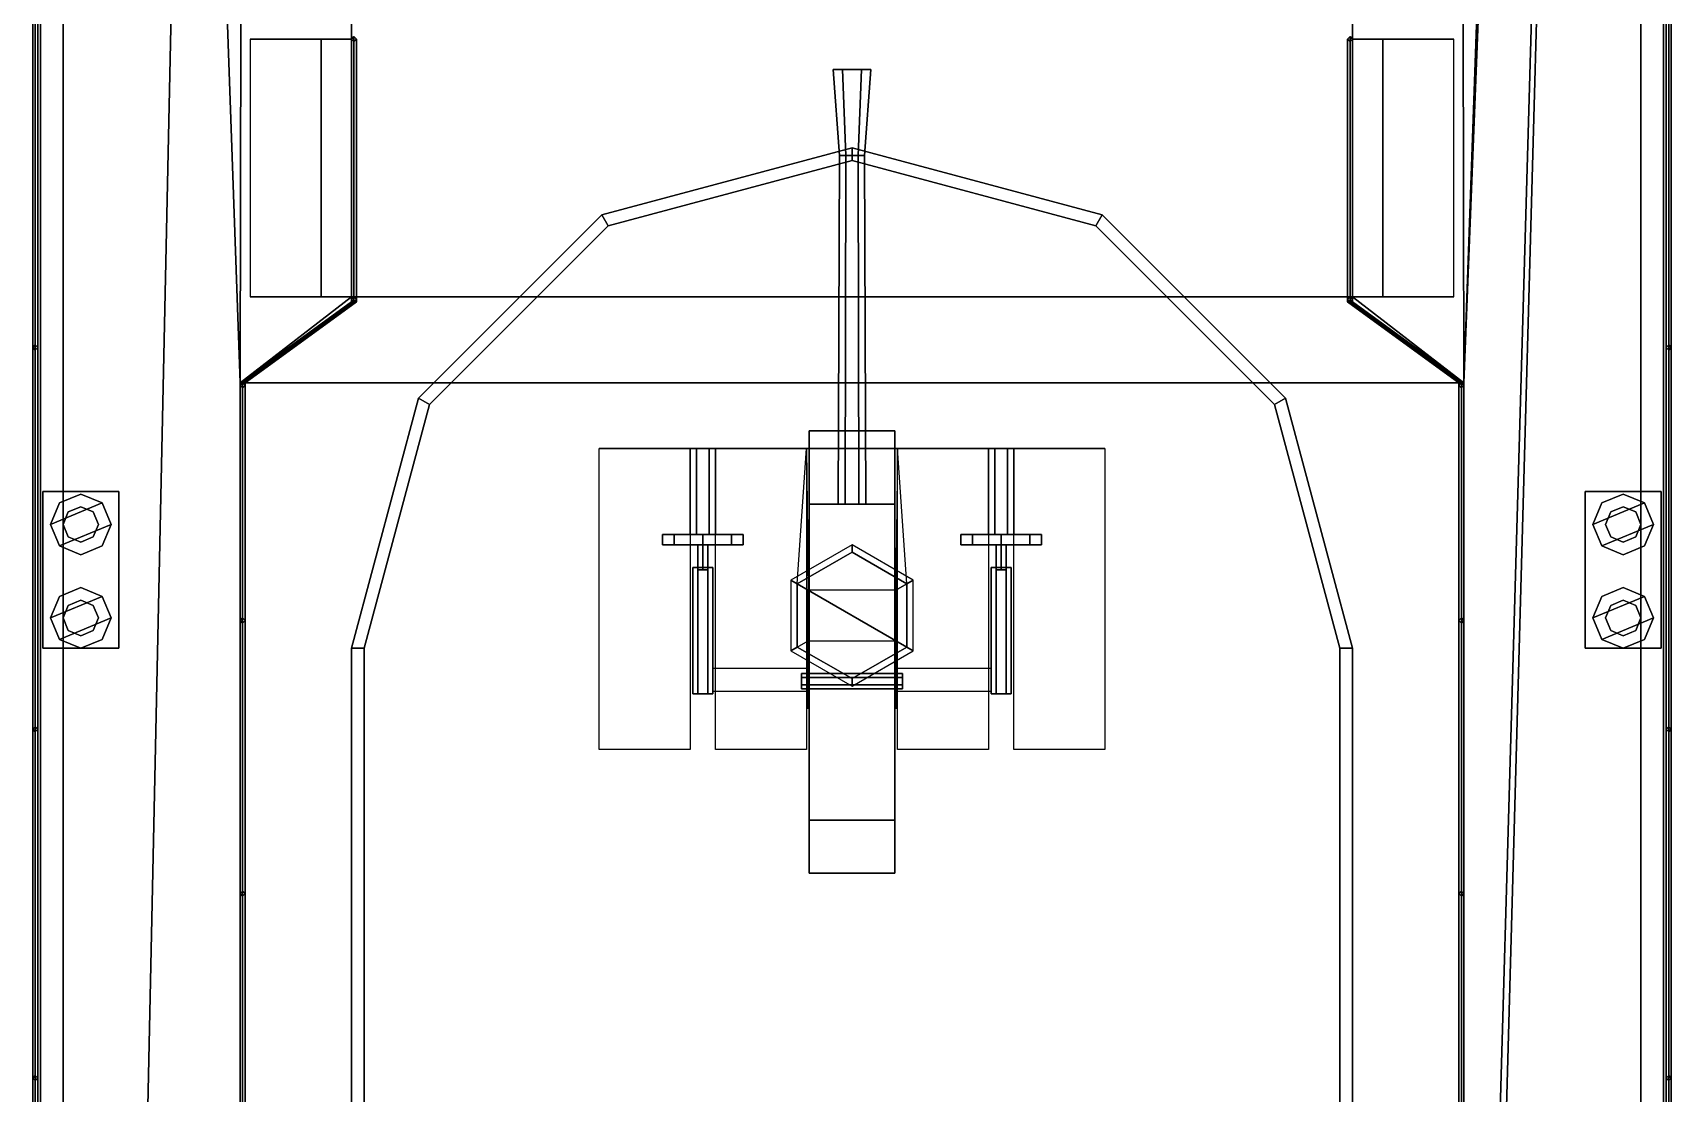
# Model space of a CAD drawing. Header units: millimetres. Extents: x -3.5 to 3.5, y -23.5 to 25.1.
# Drawn here: x -3.24 to 3.24, y -2.08 to 2.12 of the extents above; entities that cross this region are included whole.
import ezdxf

# ---------------------------------------------------------------- set-up
doc = ezdxf.new("R2010")
doc.units = ezdxf.units.MM
for name, color, linetype in [('gun', 1, 'Continuous'), ('railings', 6, 'Continuous'), ('sleeve', 5, 'Continuous'), ('superstructure', 3, 'Continuous'), ('turret', 2, 'Continuous')]:
    doc.layers.add(name, color=color, linetype=linetype)

msp = doc.modelspace()

# ---------------------------------------------------------------- linework, layer by layer
for points in [[(-3.24, 20.5995), (-3.24, -23.47), (-3.24, -23.47, 1.46), (-3.24, 21.45, 1.46)], [(-3.24, 21.45, 1.46), (-3.24, -23.47, 1.46), (-2.61, 6.0957, 1.46)], [(3.24, -23.47, 1.46), (3.24, 21.45, 1.46), (2.38, -9.68, 1.46), (2.38, -22.5, 1.46)], [(3.24, 21.45, 1.46), (3.24, 21.45, 1.46), (2.42, -7.16, 1.46), (2.38, -9.68, 1.46)], [(2.42, -7.16, 1.46), (3.24, 21.45, 1.46), (3.24, 21.45, 1.46), (2.42, 0.73, 1.46)], [(2.42, 0.73, 1.46), (2.42, 0.73, 1.46), (3.24, 21.45, 1.46), (2.61, 6.0957, 1.46)], [(3.24, 21.45, 1.46), (3.24, -23.47, 1.46), (3.24, -23.47), (3.24, 20.5995)], [(-3.24, 12.85, -1.19), (-3.24, -16.49, -1.19), (-3.24, -21.38, -0.39), (-3.24, 20.5995)], [(-3.24, 20.5995), (-3.24, -21.38, -0.39), (-3.24, -23.47)], [(3.24, 20.5995), (3.24, -21.38, -0.39), (3.24, -16.49, -1.19), (3.24, 12.85, -1.19)], [(3.24, -23.47), (3.24, -23.47), (3.24, -21.38, -0.39), (3.24, 20.5995)], [(-3.21, 12.85, -1.28), (-3.21, -16.49, -1.28), (-3.24, -16.49, -1.19), (-3.24, 12.85, -1.19)], [(-3.12, 12.85, -1.31), (-3.12, -16.49, -1.31), (-3.21, -16.49, -1.28), (-3.21, 12.85, -1.28)], [(3.12, 12.85, -1.31), (3.12, -16.49, -1.31), (-3.12, -16.49, -1.31), (-3.12, 12.85, -1.31)], [(3.21, 12.85, -1.28), (3.21, -16.49, -1.28), (3.12, -16.49, -1.31), (3.12, 12.85, -1.31)], [(3.24, 12.85, -1.19), (3.24, -16.49, -1.19), (3.21, -16.49, -1.28), (3.21, 12.85, -1.28)], [(-2.61, 6.0957, 1.46), (-3.24, -23.47, 1.46), (-2.42, -7.16, 1.46), (-2.42, 0.73, 1.46)], [(-2.61, 6.0957, 1.46), (-2.42, 0.73, 1.46), (-2.42, 0.73, 1.46), (-2.4113, 5.0969, 1.46)], [(2.42, 0.73, 1.46), (2.42, 0.73, 1.46), (2.61, 6.0957, 1.46), (2.4113, 5.0969, 1.46)], [(-2.4113, 5.0969, 1.46), (-2.42, 0.73, 1.46), (-1.98, 1.07, 1.46), (-1.98, 4.4513, 1.46)], [(1.98, 1.07, 1.46), (2.42, 0.73, 1.46), (2.4113, 5.0969, 1.46), (1.98, 4.4513, 1.46)], [(0, 1.66, 2.94), (-0.99, 1.3947, 2.94), (-0.99, 1.3947, 4.13), (0, 1.66, 4.13)], [(0, 1.66, 4.13), (-0.99, 1.3947, 4.13), (-0.965, 1.3514, 4.13), (0, 1.61, 4.13)], [(0.99, 1.3947, 2.94), (0, 1.66, 2.94), (0, 1.66, 4.13), (0.99, 1.3947, 4.13)], [(0.99, 1.3947, 4.13), (0, 1.66, 4.13), (0, 1.61, 4.13), (0.965, 1.3514, 4.13)], [(0, 1.61, 2.94), (-0.965, 1.3514, 2.94), (-0.965, 1.3514, 4.13), (0, 1.61, 4.13)], [(0.965, 1.3514, 2.94), (0, 1.61, 2.94), (0, 1.61, 4.13), (0.965, 1.3514, 4.13)], [(-0.99, 1.3947, 2.94), (-1.7147, 0.67, 2.94), (-1.7147, 0.67, 4.13), (-0.99, 1.3947, 4.13)], [(-0.99, 1.3947, 4.13), (-1.7147, 0.67, 4.13), (-1.6714, 0.645, 4.13), (-0.965, 1.3514, 4.13)], [(1.7147, 0.67, 4.13), (0.99, 1.3947, 4.13), (0.965, 1.3514, 4.13), (1.6714, 0.645, 4.13)], [(1.7147, 0.67, 2.94), (0.99, 1.3947, 2.94), (0.99, 1.3947, 4.13), (1.7147, 0.67, 4.13)], [(-0.965, 1.3514, 2.94), (-1.6714, 0.645, 2.94), (-1.6714, 0.645, 4.13), (-0.965, 1.3514, 4.13)], [(1.6714, 0.645, 2.94), (0.965, 1.3514, 2.94), (0.965, 1.3514, 4.13), (1.6714, 0.645, 4.13)], [(-1.7147, 0.67, 2.94), (-1.98, -0.32, 2.94), (-1.98, -0.32, 4.13), (-1.7147, 0.67, 4.13)], [(-1.7147, 0.67, 4.13), (-1.98, -0.32, 4.13), (-1.93, -0.32, 4.13), (-1.6714, 0.645, 4.13)], [(1.98, -0.32, 4.13), (1.7147, 0.67, 4.13), (1.6714, 0.645, 4.13), (1.93, -0.32, 4.13)], [(1.98, -0.32, 2.94), (1.7147, 0.67, 2.94), (1.7147, 0.67, 4.13), (1.98, -0.32, 4.13)], [(-1.6714, 0.645, 2.94), (-1.93, -0.32, 2.94), (-1.93, -0.32, 4.13), (-1.6714, 0.645, 4.13)], [(1.93, -0.32, 2.94), (1.6714, 0.645, 2.94), (1.6714, 0.645, 4.13), (1.93, -0.32, 4.13)], [(-3.2, 0.3, 1.46), (-3.2, -0.32, 1.46), (-3.2, -0.32, 1.53), (-3.2, 0.3, 1.53)], [(-2.9, 0.3, 1.53), (-2.9, 0.3, 1.46), (-3.2, 0.3, 1.46), (-3.2, 0.3, 1.53)], [(-3.2, 0.3, 1.53), (-3.2, -0.32, 1.53), (-2.9, -0.32, 1.53), (-2.9, 0.3, 1.53)], [(-3.05, 0.29, 1.82), (-3.1349, 0.2549, 1.82), (-3.17, 0.17, 1.82), (-2.9651, 0.2549, 1.82)], [(-3.05, 0.29, 1.77), (-3.1349, 0.2549, 1.77), (-3.1349, 0.2549, 1.82), (-3.05, 0.29, 1.82)], [(-2.9651, 0.2549, 1.77), (-3.05, 0.29, 1.77), (-3.05, 0.29, 1.82), (-2.9651, 0.2549, 1.82)], [(-2.9, -0.32, 1.53), (-2.9, -0.32, 1.46), (-2.9, 0.3, 1.46), (-2.9, 0.3, 1.53)], [(2.9, 0.3, 1.46), (2.9, -0.32, 1.46), (2.9, -0.32, 1.53), (2.9, 0.3, 1.53)], [(3.2, 0.3, 1.53), (3.2, 0.3, 1.46), (2.9, 0.3, 1.46), (2.9, 0.3, 1.53)], [(2.9, 0.3, 1.53), (2.9, -0.32, 1.53), (3.2, -0.32, 1.53), (3.2, 0.3, 1.53)], [(3.05, 0.29, 1.82), (2.9651, 0.2549, 1.82), (2.93, 0.17, 1.82), (3.1349, 0.2549, 1.82)], [(3.05, 0.29, 1.77), (2.9651, 0.2549, 1.77), (2.9651, 0.2549, 1.82), (3.05, 0.29, 1.82)], [(3.1349, 0.2549, 1.77), (3.05, 0.29, 1.77), (3.05, 0.29, 1.82), (3.1349, 0.2549, 1.82)], [(3.2, -0.32, 1.53), (3.2, -0.32, 1.46), (3.2, 0.3, 1.46), (3.2, 0.3, 1.53)], [(-2.9651, 0.2549, 1.82), (-3.17, 0.17, 1.82), (-3.1349, 0.0851, 1.82), (-2.93, 0.17, 1.82)], [(-3.1349, 0.2549, 1.77), (-3.17, 0.17, 1.77), (-3.17, 0.17, 1.82), (-3.1349, 0.2549, 1.82)], [(-3.0995, 0.2195, 1.53), (-3.12, 0.17, 1.53), (-3.12, 0.17, 1.77), (-3.0995, 0.2195, 1.77)], [(-3.05, 0.24, 1.53), (-3.0995, 0.2195, 1.53), (-3.0995, 0.2195, 1.77), (-3.05, 0.24, 1.77)], [(-3.0005, 0.2195, 1.53), (-3.05, 0.24, 1.53), (-3.05, 0.24, 1.77), (-3.0005, 0.2195, 1.77)], [(-2.98, 0.17, 1.53), (-3.0005, 0.2195, 1.53), (-3.0005, 0.2195, 1.77), (-2.98, 0.17, 1.77)], [(-2.93, 0.17, 1.77), (-2.9651, 0.2549, 1.77), (-2.9651, 0.2549, 1.82), (-2.93, 0.17, 1.82)], [(2.9651, 0.2549, 1.77), (2.93, 0.17, 1.77), (2.93, 0.17, 1.82), (2.9651, 0.2549, 1.82)], [(3.1349, 0.2549, 1.82), (2.93, 0.17, 1.82), (2.9651, 0.0851, 1.82), (3.17, 0.17, 1.82)], [(3.0005, 0.2195, 1.53), (2.98, 0.17, 1.53), (2.98, 0.17, 1.77), (3.0005, 0.2195, 1.77)], [(3.05, 0.24, 1.53), (3.0005, 0.2195, 1.53), (3.0005, 0.2195, 1.77), (3.05, 0.24, 1.77)], [(3.0995, 0.2195, 1.53), (3.05, 0.24, 1.53), (3.05, 0.24, 1.77), (3.0995, 0.2195, 1.77)], [(3.12, 0.17, 1.53), (3.0995, 0.2195, 1.53), (3.0995, 0.2195, 1.77), (3.12, 0.17, 1.77)], [(3.17, 0.17, 1.77), (3.1349, 0.2549, 1.77), (3.1349, 0.2549, 1.82), (3.17, 0.17, 1.82)], [(-3.17, 0.17, 1.77), (-3.1349, 0.0851, 1.77), (-3.1349, 0.0851, 1.82), (-3.17, 0.17, 1.82)], [(-2.93, 0.17, 1.82), (-3.1349, 0.0851, 1.82), (-3.05, 0.05, 1.82), (-2.9651, 0.0851, 1.82)], [(-3.12, 0.17, 1.53), (-3.0995, 0.1205, 1.53), (-3.0995, 0.1205, 1.77), (-3.12, 0.17, 1.77)], [(-3.0005, 0.1205, 1.53), (-2.98, 0.17, 1.53), (-2.98, 0.17, 1.77), (-3.0005, 0.1205, 1.77)], [(-2.9651, 0.0851, 1.77), (-2.93, 0.17, 1.77), (-2.93, 0.17, 1.82), (-2.9651, 0.0851, 1.82)], [(2.93, 0.17, 1.77), (2.9651, 0.0851, 1.77), (2.9651, 0.0851, 1.82), (2.93, 0.17, 1.82)], [(3.17, 0.17, 1.82), (2.9651, 0.0851, 1.82), (3.05, 0.05, 1.82), (3.1349, 0.0851, 1.82)], [(2.98, 0.17, 1.53), (3.0005, 0.1205, 1.53), (3.0005, 0.1205, 1.77), (2.98, 0.17, 1.77)], [(3.0995, 0.1205, 1.53), (3.12, 0.17, 1.53), (3.12, 0.17, 1.77), (3.0995, 0.1205, 1.77)], [(3.1349, 0.0851, 1.77), (3.17, 0.17, 1.77), (3.17, 0.17, 1.82), (3.1349, 0.0851, 1.82)], [(-3.1349, 0.0851, 1.77), (-3.05, 0.05, 1.77), (-3.05, 0.05, 1.82), (-3.1349, 0.0851, 1.82)], [(-3.0995, 0.1205, 1.53), (-3.05, 0.1, 1.53), (-3.05, 0.1, 1.77), (-3.0995, 0.1205, 1.77)], [(-3.05, 0.1, 1.53), (-3.0005, 0.1205, 1.53), (-3.0005, 0.1205, 1.77), (-3.05, 0.1, 1.77)], [(-3.05, 0.05, 1.77), (-2.9651, 0.0851, 1.77), (-2.9651, 0.0851, 1.82), (-3.05, 0.05, 1.82)], [(2.9651, 0.0851, 1.77), (3.05, 0.05, 1.77), (3.05, 0.05, 1.82), (2.9651, 0.0851, 1.82)], [(3.0005, 0.1205, 1.53), (3.05, 0.1, 1.53), (3.05, 0.1, 1.77), (3.0005, 0.1205, 1.77)], [(3.05, 0.1, 1.53), (3.0995, 0.1205, 1.53), (3.0995, 0.1205, 1.77), (3.05, 0.1, 1.77)], [(3.05, 0.05, 1.77), (3.1349, 0.0851, 1.77), (3.1349, 0.0851, 1.82), (3.05, 0.05, 1.82)], [(-3.05, -0.08, 1.82), (-3.1349, -0.1151, 1.82), (-3.17, -0.2, 1.82), (-2.9651, -0.1151, 1.82)], [(-3.1349, -0.1151, 1.77), (-3.17, -0.2, 1.77), (-3.17, -0.2, 1.82), (-3.1349, -0.1151, 1.82)], [(-2.9651, -0.1151, 1.82), (-3.17, -0.2, 1.82), (-3.1349, -0.2849, 1.82), (-2.93, -0.2, 1.82)], [(-3.05, -0.08, 1.77), (-3.1349, -0.1151, 1.77), (-3.1349, -0.1151, 1.82), (-3.05, -0.08, 1.82)], [(-2.9651, -0.1151, 1.77), (-3.05, -0.08, 1.77), (-3.05, -0.08, 1.82), (-2.9651, -0.1151, 1.82)], [(-2.93, -0.2, 1.77), (-2.9651, -0.1151, 1.77), (-2.9651, -0.1151, 1.82), (-2.93, -0.2, 1.82)], [(3.05, -0.08, 1.82), (2.9651, -0.1151, 1.82), (2.93, -0.2, 1.82), (3.1349, -0.1151, 1.82)], [(3.1349, -0.1151, 1.82), (2.93, -0.2, 1.82), (2.9651, -0.2849, 1.82), (3.17, -0.2, 1.82)], [(2.9651, -0.1151, 1.77), (2.93, -0.2, 1.77), (2.93, -0.2, 1.82), (2.9651, -0.1151, 1.82)], [(3.05, -0.08, 1.77), (2.9651, -0.1151, 1.77), (2.9651, -0.1151, 1.82), (3.05, -0.08, 1.82)], [(3.1349, -0.1151, 1.77), (3.05, -0.08, 1.77), (3.05, -0.08, 1.82), (3.1349, -0.1151, 1.82)], [(3.17, -0.2, 1.77), (3.1349, -0.1151, 1.77), (3.1349, -0.1151, 1.82), (3.17, -0.2, 1.82)], [(-3.0995, -0.1505, 1.53), (-3.12, -0.2, 1.53), (-3.12, -0.2, 1.77), (-3.0995, -0.1505, 1.77)], [(-3.05, -0.13, 1.53), (-3.0995, -0.1505, 1.53), (-3.0995, -0.1505, 1.77), (-3.05, -0.13, 1.77)], [(-3.0005, -0.1505, 1.53), (-3.05, -0.13, 1.53), (-3.05, -0.13, 1.77), (-3.0005, -0.1505, 1.77)], [(-2.98, -0.2, 1.53), (-3.0005, -0.1505, 1.53), (-3.0005, -0.1505, 1.77), (-2.98, -0.2, 1.77)], [(3.0005, -0.1505, 1.53), (2.98, -0.2, 1.53), (2.98, -0.2, 1.77), (3.0005, -0.1505, 1.77)], [(3.05, -0.13, 1.53), (3.0005, -0.1505, 1.53), (3.0005, -0.1505, 1.77), (3.05, -0.13, 1.77)], [(3.0995, -0.1505, 1.53), (3.05, -0.13, 1.53), (3.05, -0.13, 1.77), (3.0995, -0.1505, 1.77)], [(3.12, -0.2, 1.53), (3.0995, -0.1505, 1.53), (3.0995, -0.1505, 1.77), (3.12, -0.2, 1.77)], [(-3.17, -0.2, 1.77), (-3.1349, -0.2849, 1.77), (-3.1349, -0.2849, 1.82), (-3.17, -0.2, 1.82)], [(-2.93, -0.2, 1.82), (-3.1349, -0.2849, 1.82), (-3.05, -0.32, 1.82), (-2.9651, -0.2849, 1.82)], [(-3.12, -0.2, 1.53), (-3.0995, -0.2495, 1.53), (-3.0995, -0.2495, 1.77), (-3.12, -0.2, 1.77)], [(-3.0995, -0.2495, 1.53), (-3.05, -0.27, 1.53), (-3.05, -0.27, 1.77), (-3.0995, -0.2495, 1.77)], [(-3.05, -0.27, 1.53), (-3.0005, -0.2495, 1.53), (-3.0005, -0.2495, 1.77), (-3.05, -0.27, 1.77)], [(-3.0005, -0.2495, 1.53), (-2.98, -0.2, 1.53), (-2.98, -0.2, 1.77), (-3.0005, -0.2495, 1.77)], [(-2.9651, -0.2849, 1.77), (-2.93, -0.2, 1.77), (-2.93, -0.2, 1.82), (-2.9651, -0.2849, 1.82)], [(2.93, -0.2, 1.77), (2.9651, -0.2849, 1.77), (2.9651, -0.2849, 1.82), (2.93, -0.2, 1.82)], [(3.17, -0.2, 1.82), (2.9651, -0.2849, 1.82), (3.05, -0.32, 1.82), (3.1349, -0.2849, 1.82)], [(2.98, -0.2, 1.53), (3.0005, -0.2495, 1.53), (3.0005, -0.2495, 1.77), (2.98, -0.2, 1.77)], [(3.0005, -0.2495, 1.53), (3.05, -0.27, 1.53), (3.05, -0.27, 1.77), (3.0005, -0.2495, 1.77)], [(3.05, -0.27, 1.53), (3.0995, -0.2495, 1.53), (3.0995, -0.2495, 1.77), (3.05, -0.27, 1.77)], [(3.0995, -0.2495, 1.53), (3.12, -0.2, 1.53), (3.12, -0.2, 1.77), (3.0995, -0.2495, 1.77)], [(3.1349, -0.2849, 1.77), (3.17, -0.2, 1.77), (3.17, -0.2, 1.82), (3.1349, -0.2849, 1.82)], [(-3.2, -0.32, 1.53), (-3.2, -0.32, 1.46), (-2.9, -0.32, 1.46), (-2.9, -0.32, 1.53)], [(-3.1349, -0.2849, 1.77), (-3.05, -0.32, 1.77), (-3.05, -0.32, 1.82), (-3.1349, -0.2849, 1.82)], [(-3.05, -0.32, 1.77), (-2.9651, -0.2849, 1.77), (-2.9651, -0.2849, 1.82), (-3.05, -0.32, 1.82)], [(-1.98, -0.32, 2.94), (-1.98, -2.95, 2.94), (-1.98, -2.13, 4.13), (-1.98, -0.32, 4.13)], [(-1.98, -0.32, 4.13), (-1.98, -2.13, 4.13), (-1.93, -2.13, 4.13), (-1.93, -0.32, 4.13)], [(-1.93, -0.32, 2.94), (-1.93, -2.95, 2.94), (-1.93, -2.13, 4.13), (-1.93, -0.32, 4.13)], [(1.93, -2.95, 2.94), (1.93, -0.32, 2.94), (1.93, -0.32, 4.13), (1.93, -2.13, 4.13)], [(1.93, -0.32, 4.13), (1.93, -2.13, 4.13), (1.98, -2.13, 4.13), (1.98, -0.32, 4.13)], [(1.98, -2.95, 2.94), (1.98, -0.32, 2.94), (1.98, -0.32, 4.13), (1.98, -2.13, 4.13)], [(2.9, -0.32, 1.53), (2.9, -0.32, 1.46), (3.2, -0.32, 1.46), (3.2, -0.32, 1.53)], [(2.9651, -0.2849, 1.77), (3.05, -0.32, 1.77), (3.05, -0.32, 1.82), (2.9651, -0.2849, 1.82)], [(3.05, -0.32, 1.77), (3.1349, -0.2849, 1.77), (3.1349, -0.2849, 1.82), (3.05, -0.32, 1.82)]]:
    msp.add_3dface(points)
at = {"layer": 'gun'}
for points in [[(-0.0375, 1.97, 4.715), (-0.075, 1.97, 4.65), (-0.05, 1.63, 4.65), (-0.025, 1.63, 4.6933)], [(-0.075, 1.97, 4.65), (-0.0375, 1.97, 4.585), (-0.025, 1.63, 4.6067), (-0.05, 1.63, 4.65)], [(0.0375, 1.97, 4.715), (-0.0375, 1.97, 4.715), (-0.025, 1.63, 4.6933), (0.025, 1.63, 4.6933)], [(-0.0375, 1.97, 4.585), (0.0375, 1.97, 4.585), (0.025, 1.63, 4.6067), (-0.025, 1.63, 4.6067)], [(0.075, 1.97, 4.65), (0.0375, 1.97, 4.715), (0.025, 1.63, 4.6933), (0.05, 1.63, 4.65)], [(0.0375, 1.97, 4.585), (0.075, 1.97, 4.65), (0.05, 1.63, 4.65), (0.025, 1.63, 4.6067)], [(-0.025, 1.63, 4.6933), (-0.05, 1.63, 4.65), (-0.055, 0.25, 4.65), (-0.0275, 0.25, 4.6976)], [(-0.05, 1.63, 4.65), (-0.025, 1.63, 4.6067), (-0.0275, 0.25, 4.6024), (-0.055, 0.25, 4.65)], [(0.025, 1.63, 4.6933), (-0.025, 1.63, 4.6067), (-0.05, 1.63, 4.65), (-0.025, 1.63, 4.6933)], [(0.025, 1.63, 4.6933), (-0.025, 1.63, 4.6933), (-0.0275, 0.25, 4.6976), (0.0275, 0.25, 4.6976)], [(-0.025, 1.63, 4.6067), (0.025, 1.63, 4.6067), (0.0275, 0.25, 4.6024), (-0.0275, 0.25, 4.6024)], [(0.05, 1.63, 4.65), (0.025, 1.63, 4.6067), (-0.025, 1.63, 4.6067), (0.025, 1.63, 4.6933)], [(0.05, 1.63, 4.65), (0.025, 1.63, 4.6933), (0.0275, 0.25, 4.6976), (0.055, 0.25, 4.65)], [(0.025, 1.63, 4.6067), (0.05, 1.63, 4.65), (0.055, 0.25, 4.65), (0.0275, 0.25, 4.6024)]]:
    msp.add_3dface(points, dxfattribs=at)
at = {"layer": 'railings'}
for points in [[(-3.23, -23.46, 2.34), (-3.24, -23.47, 2.35), (-3.24, 21.45, 2.35), (-3.23, 21.45, 2.34)], [(-3.24, -23.47, 2.35), (-3.23, -23.46, 2.36), (-3.23, 21.45, 2.36), (-3.24, 21.45, 2.35)], [(-3.24, -23.47, 1.94), (-3.23, -23.46, 1.95), (-3.23, 21.45, 1.95), (-3.24, 21.45, 1.94)], [(-3.23, -23.46, 1.93), (-3.24, -23.47, 1.94), (-3.24, 21.45, 1.94), (-3.23, 21.45, 1.93)], [(-3.22, -23.45, 2.35), (-3.23, -23.46, 2.34), (-3.23, 21.45, 2.34), (-3.22, 21.45, 2.35)], [(-3.23, -23.46, 2.36), (-3.22, -23.45, 2.35), (-3.22, 21.45, 2.35), (-3.23, 21.45, 2.36)], [(-3.22, -23.45, 1.94), (-3.23, -23.46, 1.93), (-3.23, 21.45, 1.93), (-3.22, 21.45, 1.94)], [(-3.23, -23.46, 1.95), (-3.22, -23.45, 1.94), (-3.22, 21.45, 1.94), (-3.23, 21.45, 1.95)], [(3.22, -23.45, 2.35), (3.23, -23.46, 2.36), (3.23, 21.45, 2.36), (3.22, 21.45, 2.35)], [(3.23, -23.46, 2.34), (3.22, -23.45, 2.35), (3.22, 21.45, 2.35), (3.23, 21.45, 2.34)], [(3.22, -23.45, 1.94), (3.23, -23.46, 1.95), (3.23, 21.45, 1.95), (3.22, 21.45, 1.94)], [(3.23, -23.46, 1.93), (3.22, -23.45, 1.94), (3.22, 21.45, 1.94), (3.23, 21.45, 1.93)], [(3.23, -23.46, 2.36), (3.24, -23.47, 2.35), (3.24, 21.45, 2.35), (3.23, 21.45, 2.36)], [(3.24, -23.47, 2.35), (3.23, -23.46, 2.34), (3.23, 21.45, 2.34), (3.24, 21.45, 2.35)], [(3.23, -23.46, 1.95), (3.24, -23.47, 1.94), (3.24, 21.45, 1.94), (3.23, 21.45, 1.95)], [(3.24, -23.47, 1.94), (3.23, -23.46, 1.93), (3.23, 21.45, 1.93), (3.24, 21.45, 1.94)], [(-1.97, 2.1, 3.44), (-1.98, 2.09, 3.43), (-1.98, 1.05, 3.43), (-1.97, 1.05, 3.44)], [(-1.97, 2.1, 3.84), (-1.98, 2.09, 3.83), (-1.98, 1.05, 3.83), (-1.97, 1.05, 3.84)], [(-1.97, 2.1, 2.94), (-1.98, 2.09, 2.94), (-1.98, 2.09, 3.83), (-1.97, 2.1, 3.84)], [(-1.98, 2.09, 3.43), (-1.97, 2.08, 3.42), (-1.97, 1.05, 3.42), (-1.98, 1.05, 3.43)], [(-1.98, 2.09, 3.83), (-1.97, 2.08, 3.82), (-1.97, 1.05, 3.82), (-1.98, 1.05, 3.83)], [(-1.98, 2.09, 2.94), (-1.97, 2.08, 2.94), (-1.97, 2.08, 3.82), (-1.98, 2.09, 3.83)], [(-1.96, 2.09, 3.43), (-1.97, 2.1, 3.44), (-1.97, 1.05, 3.44), (-1.96, 1.05, 3.43)], [(-1.96, 2.09, 3.83), (-1.97, 2.1, 3.84), (-1.97, 1.05, 3.84), (-1.96, 1.05, 3.83)], [(-1.96, 2.09, 2.94), (-1.97, 2.1, 2.94), (-1.97, 2.1, 3.84), (-1.96, 2.09, 3.83)], [(-1.97, 2.08, 3.42), (-1.96, 2.09, 3.43), (-1.96, 1.05, 3.43), (-1.97, 1.05, 3.42)], [(-1.97, 2.08, 3.82), (-1.96, 2.09, 3.83), (-1.96, 1.05, 3.83), (-1.97, 1.05, 3.82)], [(-1.97, 2.08, 2.94), (-1.96, 2.09, 2.94), (-1.96, 2.09, 3.83), (-1.97, 2.08, 3.82)], [(1.97, 2.1, 3.44), (1.96, 2.09, 3.43), (1.96, 1.05, 3.43), (1.97, 1.05, 3.44)], [(1.97, 2.1, 3.84), (1.96, 2.09, 3.83), (1.96, 1.05, 3.83), (1.97, 1.05, 3.84)], [(1.96, 2.09, 3.83), (1.97, 2.1, 3.84), (1.97, 2.1, 2.94), (1.96, 2.09, 2.94)], [(1.96, 2.09, 3.43), (1.97, 2.08, 3.42), (1.97, 1.05, 3.42), (1.96, 1.05, 3.43)], [(1.96, 2.09, 3.83), (1.97, 2.08, 3.82), (1.97, 1.05, 3.82), (1.96, 1.05, 3.83)], [(1.97, 2.08, 3.82), (1.96, 2.09, 3.83), (1.96, 2.09, 2.94), (1.97, 2.08, 2.94)], [(1.98, 2.09, 3.43), (1.97, 2.1, 3.44), (1.97, 1.05, 3.44), (1.98, 1.05, 3.43)], [(1.98, 2.09, 3.83), (1.97, 2.1, 3.84), (1.97, 1.05, 3.84), (1.98, 1.05, 3.83)], [(1.97, 2.1, 3.84), (1.98, 2.09, 3.83), (1.98, 2.09, 2.94), (1.97, 2.1, 2.94)], [(1.97, 2.08, 3.42), (1.98, 2.09, 3.43), (1.98, 1.05, 3.43), (1.97, 1.05, 3.42)], [(1.97, 2.08, 3.82), (1.98, 2.09, 3.83), (1.98, 1.05, 3.83), (1.97, 1.05, 3.82)], [(1.98, 2.09, 3.83), (1.97, 2.08, 3.82), (1.97, 2.08, 2.94), (1.98, 2.09, 2.94)], [(-1.97, 1.05, 3.44), (-1.98, 1.05, 3.43), (-2.42, 0.73, 3.43), (-2.41, 0.73, 3.44)], [(-1.98, 1.05, 3.43), (-1.97, 1.05, 3.42), (-2.41, 0.73, 3.42), (-2.42, 0.73, 3.43)], [(-1.97, 1.05, 3.84), (-1.98, 1.05, 3.83), (-2.42, 0.73, 3.83), (-2.41, 0.73, 3.84)], [(-1.98, 1.05, 3.83), (-1.97, 1.05, 3.82), (-2.41, 0.73, 3.82), (-2.42, 0.73, 3.83)], [(-1.96, 1.05, 3.43), (-1.97, 1.05, 3.44), (-2.41, 0.73, 3.44), (-2.4, 0.73, 3.43)], [(-1.97, 1.05, 3.42), (-1.96, 1.05, 3.43), (-2.4, 0.73, 3.43), (-2.41, 0.73, 3.42)], [(-1.96, 1.05, 3.83), (-1.97, 1.05, 3.84), (-2.41, 0.73, 3.84), (-2.4, 0.73, 3.83)], [(-1.97, 1.05, 3.82), (-1.96, 1.05, 3.83), (-2.4, 0.73, 3.83), (-2.41, 0.73, 3.82)], [(-1.97, 1.07, 2.94), (-1.98, 1.06, 2.94), (-1.98, 1.06, 3.84), (-1.97, 1.07, 3.84)], [(-1.98, 1.06, 2.94), (-1.97, 1.05, 2.94), (-1.97, 1.05, 3.84), (-1.98, 1.06, 3.84)], [(-1.96, 1.06, 2.94), (-1.97, 1.07, 2.94), (-1.97, 1.07, 3.84), (-1.96, 1.06, 3.84)], [(-1.97, 1.05, 2.94), (-1.96, 1.06, 2.94), (-1.96, 1.06, 3.84), (-1.97, 1.05, 3.84)], [(1.96, 1.06, 3.84), (1.97, 1.07, 3.84), (1.97, 1.07, 2.94), (1.96, 1.06, 2.94)], [(1.97, 1.05, 3.84), (1.96, 1.06, 3.84), (1.96, 1.06, 2.94), (1.97, 1.05, 2.94)], [(1.96, 1.05, 3.43), (1.97, 1.05, 3.42), (2.41, 0.73, 3.42), (2.4, 0.73, 3.43)], [(1.97, 1.05, 3.44), (1.96, 1.05, 3.43), (2.4, 0.73, 3.43), (2.41, 0.73, 3.44)], [(1.96, 1.05, 3.83), (1.97, 1.05, 3.82), (2.41, 0.73, 3.82), (2.4, 0.73, 3.83)], [(1.97, 1.05, 3.84), (1.96, 1.05, 3.83), (2.4, 0.73, 3.83), (2.41, 0.73, 3.84)], [(1.97, 1.07, 3.84), (1.98, 1.06, 3.84), (1.98, 1.06, 2.94), (1.97, 1.07, 2.94)], [(1.98, 1.06, 3.84), (1.97, 1.05, 3.84), (1.97, 1.05, 2.94), (1.98, 1.06, 2.94)], [(1.97, 1.05, 3.42), (1.98, 1.05, 3.43), (2.42, 0.73, 3.43), (2.41, 0.73, 3.42)], [(1.98, 1.05, 3.43), (1.97, 1.05, 3.44), (2.41, 0.73, 3.44), (2.42, 0.73, 3.43)], [(1.97, 1.05, 3.82), (1.98, 1.05, 3.83), (2.42, 0.73, 3.83), (2.41, 0.73, 3.82)], [(1.98, 1.05, 3.83), (1.97, 1.05, 3.84), (2.41, 0.73, 3.84), (2.42, 0.73, 3.83)], [(-3.23, 0.88, 1.46), (-3.24, 0.87, 1.46), (-3.24, 0.87, 2.35), (-3.23, 0.88, 2.34)], [(-3.24, 0.87, 1.46), (-3.23, 0.86, 1.46), (-3.23, 0.86, 2.34), (-3.24, 0.87, 2.35)], [(-3.22, 0.87, 1.46), (-3.23, 0.88, 1.46), (-3.23, 0.88, 2.34), (-3.22, 0.87, 2.35)], [(-3.23, 0.86, 1.46), (-3.22, 0.87, 1.46), (-3.22, 0.87, 2.35), (-3.23, 0.86, 2.34)], [(3.22, 0.87, 2.35), (3.23, 0.88, 2.34), (3.23, 0.88, 1.46), (3.22, 0.87, 1.46)], [(3.23, 0.86, 2.34), (3.22, 0.87, 2.35), (3.22, 0.87, 1.46), (3.23, 0.86, 1.46)], [(3.23, 0.88, 2.34), (3.24, 0.87, 2.35), (3.24, 0.87, 1.46), (3.23, 0.88, 1.46)], [(3.24, 0.87, 2.35), (3.23, 0.86, 2.34), (3.23, 0.86, 1.46), (3.24, 0.87, 1.46)], [(-2.41, 0.73, 2.94), (-2.42, 0.72, 2.94), (-2.42, 0.72, 3.83), (-2.41, 0.73, 3.82)], [(-2.41, 0.73, 3.44), (-2.42, 0.73, 3.43), (-2.42, -2.23, 3.43), (-2.41, -2.23, 3.44)], [(-2.42, 0.73, 3.43), (-2.41, 0.73, 3.42), (-2.41, -2.23, 3.42), (-2.42, -2.23, 3.43)], [(-2.41, 0.73, 3.84), (-2.42, 0.73, 3.83), (-2.42, -2.23, 3.83), (-2.41, -2.23, 3.84)], [(-2.42, 0.73, 3.83), (-2.41, 0.73, 3.82), (-2.41, -2.23, 3.82), (-2.42, -2.23, 3.83)], [(-2.42, 0.72, 2.94), (-2.41, 0.71, 2.94), (-2.41, 0.71, 3.82), (-2.42, 0.72, 3.83)], [(-2.4, 0.72, 2.94), (-2.41, 0.73, 2.94), (-2.41, 0.73, 3.82), (-2.4, 0.72, 3.83)], [(-2.4, 0.73, 3.43), (-2.41, 0.73, 3.44), (-2.41, -2.23, 3.44), (-2.4, -2.23, 3.43)], [(-2.41, 0.73, 3.42), (-2.4, 0.73, 3.43), (-2.4, -2.23, 3.43), (-2.41, -2.23, 3.42)], [(-2.4, 0.73, 3.83), (-2.41, 0.73, 3.84), (-2.41, -2.23, 3.84), (-2.4, -2.23, 3.83)], [(-2.41, 0.73, 3.82), (-2.4, 0.73, 3.83), (-2.4, -2.23, 3.83), (-2.41, -2.23, 3.82)], [(-2.41, 0.71, 2.94), (-2.4, 0.72, 2.94), (-2.4, 0.72, 3.83), (-2.41, 0.71, 3.82)], [(2.4, 0.72, 3.83), (2.41, 0.73, 3.82), (2.41, 0.73, 2.94), (2.4, 0.72, 2.94)], [(2.4, 0.73, 3.43), (2.41, 0.73, 3.42), (2.41, -2.23, 3.42), (2.4, -2.23, 3.43)], [(2.41, 0.73, 3.44), (2.4, 0.73, 3.43), (2.4, -2.23, 3.43), (2.41, -2.23, 3.44)], [(2.4, 0.73, 3.83), (2.41, 0.73, 3.82), (2.41, -2.23, 3.82), (2.4, -2.23, 3.83)], [(2.41, 0.73, 3.84), (2.4, 0.73, 3.83), (2.4, -2.23, 3.83), (2.41, -2.23, 3.84)], [(2.41, 0.71, 3.82), (2.4, 0.72, 3.83), (2.4, 0.72, 2.94), (2.41, 0.71, 2.94)], [(2.41, 0.73, 3.82), (2.42, 0.72, 3.83), (2.42, 0.72, 2.94), (2.41, 0.73, 2.94)], [(2.41, 0.73, 3.42), (2.42, 0.73, 3.43), (2.42, -2.23, 3.43), (2.41, -2.23, 3.42)], [(2.42, 0.73, 3.43), (2.41, 0.73, 3.44), (2.41, -2.23, 3.44), (2.42, -2.23, 3.43)], [(2.41, 0.73, 3.82), (2.42, 0.73, 3.83), (2.42, -2.23, 3.83), (2.41, -2.23, 3.82)], [(2.42, 0.73, 3.83), (2.41, 0.73, 3.84), (2.41, -2.23, 3.84), (2.42, -2.23, 3.83)], [(2.42, 0.72, 3.83), (2.41, 0.71, 3.82), (2.41, 0.71, 2.94), (2.42, 0.72, 2.94)], [(-2.41, -0.2, 2.94), (-2.42, -0.21, 2.94), (-2.42, -0.21, 3.83), (-2.41, -0.2, 3.82)], [(-2.42, -0.21, 2.94), (-2.41, -0.22, 2.94), (-2.41, -0.22, 3.82), (-2.42, -0.21, 3.83)], [(-2.4, -0.21, 2.94), (-2.41, -0.2, 2.94), (-2.41, -0.2, 3.82), (-2.4, -0.21, 3.83)], [(-2.41, -0.22, 2.94), (-2.4, -0.21, 2.94), (-2.4, -0.21, 3.83), (-2.41, -0.22, 3.82)], [(2.4, -0.21, 3.83), (2.41, -0.2, 3.82), (2.41, -0.2, 2.94), (2.4, -0.21, 2.94)], [(2.41, -0.22, 3.82), (2.4, -0.21, 3.83), (2.4, -0.21, 2.94), (2.41, -0.22, 2.94)], [(2.41, -0.2, 3.82), (2.42, -0.21, 3.83), (2.42, -0.21, 2.94), (2.41, -0.2, 2.94)], [(2.42, -0.21, 3.83), (2.41, -0.22, 3.82), (2.41, -0.22, 2.94), (2.42, -0.21, 2.94)], [(-3.23, -0.63, 1.46), (-3.24, -0.64, 1.46), (-3.24, -0.64, 2.35), (-3.23, -0.63, 2.34)], [(-3.24, -0.64, 1.46), (-3.23, -0.65, 1.46), (-3.23, -0.65, 2.34), (-3.24, -0.64, 2.35)], [(-3.22, -0.64, 1.46), (-3.23, -0.63, 1.46), (-3.23, -0.63, 2.34), (-3.22, -0.64, 2.35)], [(-3.23, -0.65, 1.46), (-3.22, -0.64, 1.46), (-3.22, -0.64, 2.35), (-3.23, -0.65, 2.34)], [(3.22, -0.64, 2.35), (3.23, -0.63, 2.34), (3.23, -0.63, 1.46), (3.22, -0.64, 1.46)], [(3.23, -0.65, 2.34), (3.22, -0.64, 2.35), (3.22, -0.64, 1.46), (3.23, -0.65, 1.46)], [(3.23, -0.63, 2.34), (3.24, -0.64, 2.35), (3.24, -0.64, 1.46), (3.23, -0.63, 1.46)], [(3.24, -0.64, 2.35), (3.23, -0.65, 2.34), (3.23, -0.65, 1.46), (3.24, -0.64, 1.46)], [(-2.41, -1.28, 2.94), (-2.42, -1.29, 2.94), (-2.42, -1.29, 3.83), (-2.41, -1.28, 3.82)], [(-2.42, -1.29, 2.94), (-2.41, -1.3, 2.94), (-2.41, -1.3, 3.82), (-2.42, -1.29, 3.83)], [(-2.4, -1.29, 2.94), (-2.41, -1.28, 2.94), (-2.41, -1.28, 3.82), (-2.4, -1.29, 3.83)], [(-2.41, -1.3, 2.94), (-2.4, -1.29, 2.94), (-2.4, -1.29, 3.83), (-2.41, -1.3, 3.82)], [(2.4, -1.29, 3.83), (2.41, -1.28, 3.82), (2.41, -1.28, 2.94), (2.4, -1.29, 2.94)], [(2.41, -1.3, 3.82), (2.4, -1.29, 3.83), (2.4, -1.29, 2.94), (2.41, -1.3, 2.94)], [(2.41, -1.28, 3.82), (2.42, -1.29, 3.83), (2.42, -1.29, 2.94), (2.41, -1.28, 2.94)], [(2.42, -1.29, 3.83), (2.41, -1.3, 3.82), (2.41, -1.3, 2.94), (2.42, -1.29, 2.94)], [(-3.23, -2.01, 1.46), (-3.24, -2.02, 1.46), (-3.24, -2.02, 2.35), (-3.23, -2.01, 2.34)], [(-3.24, -2.02, 1.46), (-3.23, -2.03, 1.46), (-3.23, -2.03, 2.34), (-3.24, -2.02, 2.35)], [(-3.22, -2.02, 1.46), (-3.23, -2.01, 1.46), (-3.23, -2.01, 2.34), (-3.22, -2.02, 2.35)], [(-3.23, -2.03, 1.46), (-3.22, -2.02, 1.46), (-3.22, -2.02, 2.35), (-3.23, -2.03, 2.34)], [(3.22, -2.02, 2.35), (3.23, -2.01, 2.34), (3.23, -2.01, 1.46), (3.22, -2.02, 1.46)], [(3.23, -2.03, 2.34), (3.22, -2.02, 2.35), (3.22, -2.02, 1.46), (3.23, -2.03, 1.46)], [(3.23, -2.01, 2.34), (3.24, -2.02, 2.35), (3.24, -2.02, 1.46), (3.23, -2.01, 1.46)], [(3.24, -2.02, 2.35), (3.23, -2.03, 2.34), (3.23, -2.03, 1.46), (3.24, -2.02, 1.46)]]:
    msp.add_3dface(points, dxfattribs=at)
at = {"layer": 'sleeve'}
for points in [[(0.17, 0.25, 4.85), (0.17, 0.54, 4.31), (-0.17, 0.54, 4.31), (-0.17, 0.25, 4.85)], [(-0.17, 0.54, 4.31), (-0.17, -1, 4.31), (-0.17, -1, 4.85), (-0.17, 0.25, 4.85)], [(0.17, 0.54, 4.31), (0.17, -1, 4.31), (-0.17, -1, 4.31), (-0.17, 0.54, 4.31)], [(0.17, -1, 4.85), (0.17, -1, 4.31), (0.17, 0.54, 4.31), (0.17, 0.25, 4.85)], [(-0.17, 0.25, 4.85), (-0.17, -1, 4.85), (0.17, -1, 4.85), (0.17, 0.25, 4.85)], [(-0.61, 0, 4.7746), (-0.63, 0, 4.74), (-0.63, -0.5, 4.74), (-0.61, -0.5, 4.7746)], [(-0.63, 0, 4.74), (-0.61, 0, 4.7054), (-0.61, -0.5, 4.7054), (-0.63, -0.5, 4.74)], [(-0.55, 0, 4.74), (-0.63, 0, 4.74), (-0.61, 0, 4.7746), (-0.57, 0, 4.7746)], [(-0.57, 0, 4.7054), (-0.61, 0, 4.7054), (-0.63, 0, 4.74), (-0.55, 0, 4.74)], [(-0.57, 0, 4.7746), (-0.61, 0, 4.7746), (-0.61, -0.5, 4.7746), (-0.57, -0.5, 4.7746)], [(-0.61, 0, 4.7054), (-0.57, 0, 4.7054), (-0.57, -0.5, 4.7054), (-0.61, -0.5, 4.7054)], [(-0.55, 0, 4.74), (-0.57, 0, 4.7746), (-0.57, -0.5, 4.7746), (-0.55, -0.5, 4.74)], [(-0.57, 0, 4.7054), (-0.55, 0, 4.74), (-0.55, -0.5, 4.74), (-0.57, -0.5, 4.7054)], [(0.61, 0, 4.7054), (0.57, 0, 4.7054), (0.55, 0, 4.74), (0.63, 0, 4.74)], [(0.63, 0, 4.74), (0.55, 0, 4.74), (0.57, 0, 4.7746), (0.61, 0, 4.7746)], [(0.55, 0, 4.74), (0.57, 0, 4.7054), (0.57, -0.5, 4.7054), (0.55, -0.5, 4.74)], [(0.57, 0, 4.7746), (0.55, 0, 4.74), (0.55, -0.5, 4.74), (0.57, -0.5, 4.7746)], [(0.57, 0, 4.7054), (0.61, 0, 4.7054), (0.61, -0.5, 4.7054), (0.57, -0.5, 4.7054)], [(0.61, 0, 4.7746), (0.57, 0, 4.7746), (0.57, -0.5, 4.7746), (0.61, -0.5, 4.7746)], [(0.61, 0, 4.7054), (0.63, 0, 4.74), (0.63, -0.5, 4.74), (0.61, -0.5, 4.7054)], [(0.63, 0, 4.74), (0.61, 0, 4.7746), (0.61, -0.5, 4.7746), (0.63, -0.5, 4.74)], [(-0.55, -0.4, 4.74), (-0.55, -0.49, 4.74), (-0.17, -0.49, 4.74), (-0.17, -0.4, 4.74)], [(0.2, -0.435, 4.666), (0.2, -0.42, 4.64), (-0.2, -0.42, 4.64), (-0.2, -0.435, 4.666)], [(0.2, -0.42, 4.64), (0.2, -0.435, 4.614), (-0.2, -0.435, 4.614), (-0.2, -0.42, 4.64)], [(-0.2, -0.465, 4.666), (-0.2, -0.435, 4.666), (-0.2, -0.42, 4.64), (-0.2, -0.48, 4.64)], [(-0.2, -0.48, 4.64), (-0.2, -0.42, 4.64), (-0.2, -0.435, 4.614), (-0.2, -0.465, 4.614)], [(0.2, -0.465, 4.666), (0.2, -0.435, 4.666), (-0.2, -0.435, 4.666), (-0.2, -0.465, 4.666)], [(0.2, -0.435, 4.614), (0.2, -0.465, 4.614), (-0.2, -0.465, 4.614), (-0.2, -0.435, 4.614)], [(0.17, -0.4, 4.74), (0.17, -0.49, 4.74), (0.55, -0.49, 4.74), (0.55, -0.4, 4.74)], [(0.2, -0.48, 4.64), (0.2, -0.42, 4.64), (0.2, -0.435, 4.666), (0.2, -0.465, 4.666)], [(0.2, -0.465, 4.614), (0.2, -0.435, 4.614), (0.2, -0.42, 4.64), (0.2, -0.48, 4.64)], [(-0.57, -0.5, 4.7746), (-0.61, -0.5, 4.7746), (-0.63, -0.5, 4.74), (-0.55, -0.5, 4.74)], [(-0.55, -0.5, 4.74), (-0.63, -0.5, 4.74), (-0.61, -0.5, 4.7054), (-0.57, -0.5, 4.7054)], [(0.2, -0.48, 4.64), (0.2, -0.465, 4.666), (-0.2, -0.465, 4.666), (-0.2, -0.48, 4.64)], [(0.2, -0.465, 4.614), (0.2, -0.48, 4.64), (-0.2, -0.48, 4.64), (-0.2, -0.465, 4.614)], [(0.63, -0.5, 4.74), (0.55, -0.5, 4.74), (0.57, -0.5, 4.7054), (0.61, -0.5, 4.7054)], [(0.61, -0.5, 4.7746), (0.57, -0.5, 4.7746), (0.55, -0.5, 4.74), (0.63, -0.5, 4.74)], [(-0.17, -1, 4.85), (-0.17, -1, 4.31), (0.17, -1, 4.31), (0.17, -1, 4.85)], [(-0.17, -1, 4.46), (-0.17, -1.21, 4.46), (-0.17, -1.21, 4.75), (-0.17, -1, 4.75)], [(-0.17, -1, 4.75), (-0.17, -1.21, 4.75), (0.17, -1.21, 4.75), (0.17, -1, 4.75)], [(0.17, -1, 4.46), (0.17, -1.21, 4.46), (-0.17, -1.21, 4.46), (-0.17, -1, 4.46)], [(0.17, -1.21, 4.75), (0.17, -1.21, 4.46), (0.17, -1, 4.46), (0.17, -1, 4.75)], [(-0.17, -1.21, 4.75), (-0.17, -1.21, 4.46), (0.17, -1.21, 4.46), (0.17, -1.21, 4.75)]]:
    msp.add_3dface(points, dxfattribs=at)
at = {"layer": 'superstructure'}
for points in [[(-1.98, 4.4513, 1.46), (-1.98, 2.09, 1.46), (-1.98, 2.09, 2.57), (-1.98, 4.4513, 2.94)], [(-1.98, 4.4513, 2.94), (-1.98, 1.07, 2.94), (1.98, 1.07, 2.94), (1.98, 4.4513, 2.94)], [(-1.98, 1.07, 2.94), (-1.98, 4.4513, 2.94), (-1.98, 2.09, 2.57), (-1.98, 1.07, 2.57)], [(1.98, 2.09, 2.57), (1.98, 2.09, 1.46), (1.98, 4.4513, 1.46), (1.98, 4.4513, 2.94)], [(1.98, 4.4513, 2.94), (1.98, 1.07, 2.94), (1.98, 1.07, 2.57), (1.98, 2.09, 2.57)], [(-2.1, 2.09, 2.57), (-2.38, 2.09, 1.46), (-2.38, 1.07, 1.46), (-2.1, 1.07, 2.57)], [(-1.98, 2.09, 2.57), (-1.98, 2.09, 1.46), (-2.38, 2.09, 1.46), (-2.1, 2.09, 2.57)], [(-1.98, 1.07, 2.57), (-1.98, 2.09, 2.57), (-2.1, 2.09, 2.57), (-2.1, 1.07, 2.57)], [(2.1, 2.09, 2.57), (2.38, 2.09, 1.46), (1.98, 2.09, 1.46), (1.98, 2.09, 2.57)], [(1.98, 2.09, 2.57), (1.98, 1.07, 2.57), (2.1, 1.07, 2.57), (2.1, 2.09, 2.57)], [(2.1, 1.07, 2.57), (2.38, 1.07, 1.46), (2.38, 2.09, 1.46), (2.1, 2.09, 2.57)], [(-1.98, 1.07, 1.46), (-2.42, 0.73, 1.46), (-2.42, 0.73, 2.94), (-1.98, 1.07, 2.94)], [(-1.98, 1.07, 2.94), (-2.42, 0.73, 2.94), (2.42, 0.73, 2.94), (1.98, 1.07, 2.94)], [(-2.1, 1.07, 2.57), (-2.38, 1.07, 1.46), (-1.98, 1.07, 1.46), (-1.98, 1.07, 2.57)], [(2.42, 0.73, 2.94), (2.42, 0.73, 1.46), (1.98, 1.07, 1.46), (1.98, 1.07, 2.94)], [(1.98, 1.07, 2.57), (1.98, 1.07, 1.46), (2.38, 1.07, 1.46), (2.1, 1.07, 2.57)], [(-2.42, 0.73, 1.46), (-2.42, -7.16, 1.46), (-2.42, -2.95, 2.94), (-2.42, 0.73, 2.94)], [(-2.42, 0.73, 2.94), (-2.42, -2.95, 2.94), (2.42, -2.95, 2.94), (2.42, 0.73, 2.94)], [(2.42, -2.95, 2.94), (2.42, -7.16, 1.46), (2.42, 0.73, 1.46), (2.42, 0.73, 2.94)]]:
    msp.add_3dface(points, dxfattribs=at)
at = {"layer": 'turret'}
for points in [[(-1, 0.47, 3.13), (-0.18, 0.47, 3.13), (-0.18, 0.47, 4.48), (-1, 0.47, 4.48)], [(-1, 0.47, 4.48), (-0.64, 0.47, 4.48), (-0.64, -0.72, 5.01), (-1, -0.72, 5.01)], [(-0.64, 0.47, 3.94), (-0.615, 0.47, 3.8967), (-0.615, 0.13, 3.8967), (-0.64, 0.13, 3.94)], [(-0.615, 0.47, 3.9833), (-0.64, 0.47, 3.94), (-0.64, 0.13, 3.94), (-0.615, 0.13, 3.9833)], [(-0.615, 0.47, 3.8967), (-0.565, 0.47, 3.8967), (-0.565, 0.13, 3.8967), (-0.615, 0.13, 3.8967)], [(-0.565, 0.47, 3.9833), (-0.615, 0.47, 3.9833), (-0.615, 0.13, 3.9833), (-0.565, 0.13, 3.9833)], [(-0.565, 0.47, 3.8967), (-0.54, 0.47, 3.94), (-0.54, 0.13, 3.94), (-0.565, 0.13, 3.8967)], [(-0.54, 0.47, 3.94), (-0.565, 0.47, 3.9833), (-0.565, 0.13, 3.9833), (-0.54, 0.13, 3.94)], [(-0.54, 0.47, 4.48), (-0.18, 0.47, 4.48), (-0.18, -0.72, 5.01), (-0.54, -0.72, 5.01)], [(-0.2165, -0.065, 2.99), (-0.18, 0.47, 3.13), (-0.18, 0.47, 4.17), (-0.1732, -0.09, 4.23)], [(-0.18, 0.47, 3.13), (0.18, 0.47, 3.13), (0.18, 0.47, 4.17), (-0.18, 0.47, 4.17)], [(0.2165, -0.065, 2.99), (0.18, 0.47, 3.13), (0.18, 0.47, 4.17), (0.1732, -0.09, 4.23)], [(0.18, 0.47, 3.13), (1, 0.47, 3.13), (1, 0.47, 4.48), (0.18, 0.47, 4.48)], [(0.18, 0.47, 4.48), (0.54, 0.47, 4.48), (0.54, -0.72, 5.01), (0.18, -0.72, 5.01)], [(0.565, 0.47, 3.9833), (0.54, 0.47, 3.94), (0.54, 0.13, 3.94), (0.565, 0.13, 3.9833)], [(0.54, 0.47, 3.94), (0.565, 0.47, 3.8967), (0.565, 0.13, 3.8967), (0.54, 0.13, 3.94)], [(0.615, 0.47, 3.9833), (0.565, 0.47, 3.9833), (0.565, 0.13, 3.9833), (0.615, 0.13, 3.9833)], [(0.565, 0.47, 3.8967), (0.615, 0.47, 3.8967), (0.615, 0.13, 3.8967), (0.565, 0.13, 3.8967)], [(0.64, 0.47, 3.94), (0.615, 0.47, 3.9833), (0.615, 0.13, 3.9833), (0.64, 0.13, 3.94)], [(0.615, 0.47, 3.8967), (0.64, 0.47, 3.94), (0.64, 0.13, 3.94), (0.615, 0.13, 3.8967)], [(0.64, 0.47, 4.48), (1, 0.47, 4.48), (1, -0.72, 5.01), (0.64, -0.72, 5.01)], [(-0.7031, 0.13, 4.0531), (-0.75, 0.13, 3.94), (-0.75, 0.09, 3.94), (-0.7031, 0.09, 4.0531)], [(-0.7031, 0.13, 4.0531), (-0.43, 0.13, 3.94), (-0.4769, 0.13, 3.8269), (-0.75, 0.13, 3.94)], [(-0.75, 0.13, 3.94), (-0.4769, 0.13, 3.8269), (-0.59, 0.13, 3.78), (-0.7031, 0.13, 3.8269)], [(-0.75, 0.13, 3.94), (-0.7031, 0.13, 3.8269), (-0.7031, 0.09, 3.8269), (-0.75, 0.09, 3.94)], [(-0.7031, 0.13, 3.8269), (-0.59, 0.13, 3.78), (-0.59, 0.09, 3.78), (-0.7031, 0.09, 3.8269)], [(-0.59, 0.13, 4.1), (-0.4769, 0.13, 4.0531), (-0.43, 0.13, 3.94), (-0.7031, 0.13, 4.0531)], [(-0.59, 0.13, 4.1), (-0.7031, 0.13, 4.0531), (-0.7031, 0.09, 4.0531), (-0.59, 0.09, 4.1)], [(-0.59, 0.13, 3.78), (-0.4769, 0.13, 3.8269), (-0.4769, 0.09, 3.8269), (-0.59, 0.09, 3.78)], [(-0.4769, 0.13, 4.0531), (-0.59, 0.13, 4.1), (-0.59, 0.09, 4.1), (-0.4769, 0.09, 4.0531)], [(-0.43, 0.13, 3.94), (-0.4769, 0.13, 4.0531), (-0.4769, 0.09, 4.0531), (-0.43, 0.09, 3.94)], [(-0.4769, 0.13, 3.8269), (-0.43, 0.13, 3.94), (-0.43, 0.09, 3.94), (-0.4769, 0.09, 3.8269)], [(0.43, 0.13, 3.94), (0.4769, 0.13, 3.8269), (0.4769, 0.09, 3.8269), (0.43, 0.09, 3.94)], [(0.43, 0.13, 3.94), (0.7031, 0.13, 3.8269), (0.59, 0.13, 3.78), (0.4769, 0.13, 3.8269)], [(0.4769, 0.13, 4.0531), (0.75, 0.13, 3.94), (0.7031, 0.13, 3.8269), (0.43, 0.13, 3.94)], [(0.4769, 0.13, 4.0531), (0.43, 0.13, 3.94), (0.43, 0.09, 3.94), (0.4769, 0.09, 4.0531)], [(0.4769, 0.13, 3.8269), (0.59, 0.13, 3.78), (0.59, 0.09, 3.78), (0.4769, 0.09, 3.8269)], [(0.59, 0.13, 4.1), (0.4769, 0.13, 4.0531), (0.4769, 0.09, 4.0531), (0.59, 0.09, 4.1)], [(0.59, 0.13, 4.1), (0.7031, 0.13, 4.0531), (0.75, 0.13, 3.94), (0.4769, 0.13, 4.0531)], [(0.59, 0.13, 3.78), (0.7031, 0.13, 3.8269), (0.7031, 0.09, 3.8269), (0.59, 0.09, 3.78)], [(0.7031, 0.13, 4.0531), (0.59, 0.13, 4.1), (0.59, 0.09, 4.1), (0.7031, 0.09, 4.0531)], [(0.7031, 0.13, 3.8269), (0.75, 0.13, 3.94), (0.75, 0.09, 3.94), (0.7031, 0.09, 3.8269)], [(0.75, 0.13, 3.94), (0.7031, 0.13, 4.0531), (0.7031, 0.09, 4.0531), (0.75, 0.09, 3.94)], [(-0.75, 0.09, 3.94), (-0.4769, 0.09, 3.8269), (-0.43, 0.09, 3.94), (-0.7031, 0.09, 4.0531)], [(-0.7031, 0.09, 3.8269), (-0.59, 0.09, 3.78), (-0.4769, 0.09, 3.8269), (-0.75, 0.09, 3.94)], [(-0.7031, 0.09, 4.0531), (-0.43, 0.09, 3.94), (-0.4769, 0.09, 4.0531), (-0.59, 0.09, 4.1)], [(-0.59, 0.09, 3.84), (-0.61, 0.09, 3.82), (-0.61, -0.01, 3.82), (-0.59, -0.01, 3.84)], [(-0.61, 0.09, 3.82), (-0.59, 0.09, 3.8), (-0.59, -0.01, 3.8), (-0.61, -0.01, 3.82)], [(-0.57, 0.09, 3.82), (-0.59, 0.09, 3.84), (-0.59, -0.01, 3.84), (-0.57, -0.01, 3.82)], [(-0.59, 0.09, 3.8), (-0.57, 0.09, 3.82), (-0.57, -0.01, 3.82), (-0.59, -0.01, 3.8)], [(0, 0.09, 2.94), (-0.2425, -0.05, 2.94), (-0.2165, -0.065, 2.99), (0, 0.06, 2.99)], [(0.2425, -0.05, 2.94), (0, 0.09, 2.94), (0, 0.06, 2.99), (0.2165, -0.065, 2.99)], [(0.4769, 0.09, 3.8269), (0.59, 0.09, 3.78), (0.7031, 0.09, 3.8269), (0.43, 0.09, 3.94)], [(0.43, 0.09, 3.94), (0.7031, 0.09, 3.8269), (0.75, 0.09, 3.94), (0.4769, 0.09, 4.0531)], [(0.4769, 0.09, 4.0531), (0.75, 0.09, 3.94), (0.7031, 0.09, 4.0531), (0.59, 0.09, 4.1)], [(0.57, 0.09, 3.82), (0.59, 0.09, 3.8), (0.59, -0.01, 3.8), (0.57, -0.01, 3.82)], [(0.59, 0.09, 3.84), (0.57, 0.09, 3.82), (0.57, -0.01, 3.82), (0.59, -0.01, 3.84)], [(0.59, 0.09, 3.8), (0.61, 0.09, 3.82), (0.61, -0.01, 3.82), (0.59, -0.01, 3.8)], [(0.61, 0.09, 3.82), (0.59, 0.09, 3.84), (0.59, -0.01, 3.84), (0.61, -0.01, 3.82)], [(-0.2165, -0.065, 2.99), (0.2165, -0.315, 2.99), (0.2165, -0.065, 2.99), (0, 0.06, 2.99)], [(-0.61, -0.01, 3.82), (-0.59, -0.01, 3.8), (-0.57, -0.01, 3.82), (-0.59, -0.01, 3.84)], [(-0.2425, -0.05, 2.94), (-0.2425, -0.33, 2.94), (-0.2165, -0.315, 2.99), (-0.2165, -0.065, 2.99)], [(0.2425, -0.33, 2.94), (0.2425, -0.05, 2.94), (0.2165, -0.065, 2.99), (0.2165, -0.315, 2.99)], [(0.57, -0.01, 3.82), (0.59, -0.01, 3.8), (0.61, -0.01, 3.82), (0.59, -0.01, 3.84)], [(-0.2165, -0.065, 2.99), (-0.2165, -0.315, 2.99), (-0.1732, -0.29, 4.23), (-0.1732, -0.09, 4.23)], [(-0.2165, -0.315, 2.99), (0, -0.44, 2.99), (0.2165, -0.315, 2.99), (-0.2165, -0.065, 2.99)], [(-0.1732, -0.09, 4.23), (-0.1732, -0.29, 4.23), (0.1732, -0.29, 4.23), (0.1732, -0.09, 4.23)], [(-0.1732, -0.09, 4.23), (-0.1732, -0.29, 4.23), (-0.1732, -0.34, 4.37), (-0.1732, -0.15, 4.37)], [(0.2165, -0.315, 2.99), (0.2165, -0.065, 2.99), (0.1732, -0.09, 4.23), (0.1732, -0.29, 4.23)], [(0.1732, -0.09, 4.23), (0.1732, -0.29, 4.23), (0.1732, -0.34, 4.37), (0.1732, -0.15, 4.37)], [(-0.1732, -0.15, 4.37), (-0.1732, -0.34, 4.37), (-0.1732, -0.56, 4.71), (-0.1732, -0.44, 4.71)], [(0.1732, -0.15, 4.37), (0.1732, -0.34, 4.37), (0.1732, -0.56, 4.71), (0.1732, -0.44, 4.71)], [(-0.2425, -0.33, 2.94), (0, -0.47, 2.94), (0, -0.44, 2.99), (-0.2165, -0.315, 2.99)], [(0, -0.47, 2.94), (0.2425, -0.33, 2.94), (0.2165, -0.315, 2.99), (0, -0.44, 2.99)]]:
    msp.add_3dface(points, dxfattribs=at)

doc.saveas('drawing.dxf')
